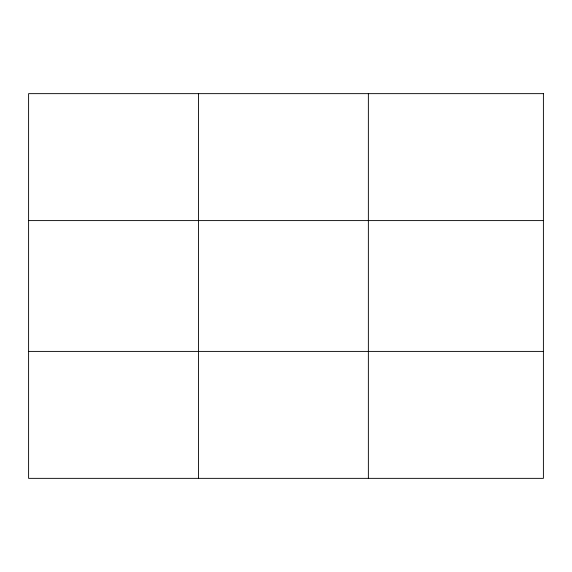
<?xml version="1.0" encoding="UTF-8"?>
<svg xmlns="http://www.w3.org/2000/svg" width="572" height="572" viewBox="0 0 572 572"><rect width="100%" height="100%" fill="white"/><g stroke="black" fill="none" stroke-linecap="round" stroke-linejoin="round"><path stroke-width="0.86" d="M198.484 93.644L198.484 478.356M368.368 93.644L368.368 478.356M28.6 220.599L543.4 220.599M28.6 351.401L543.4 351.401M543.4 93.644L543.4 478.356L28.6 478.356L28.6 93.644L543.4 93.644"/></g></svg>
